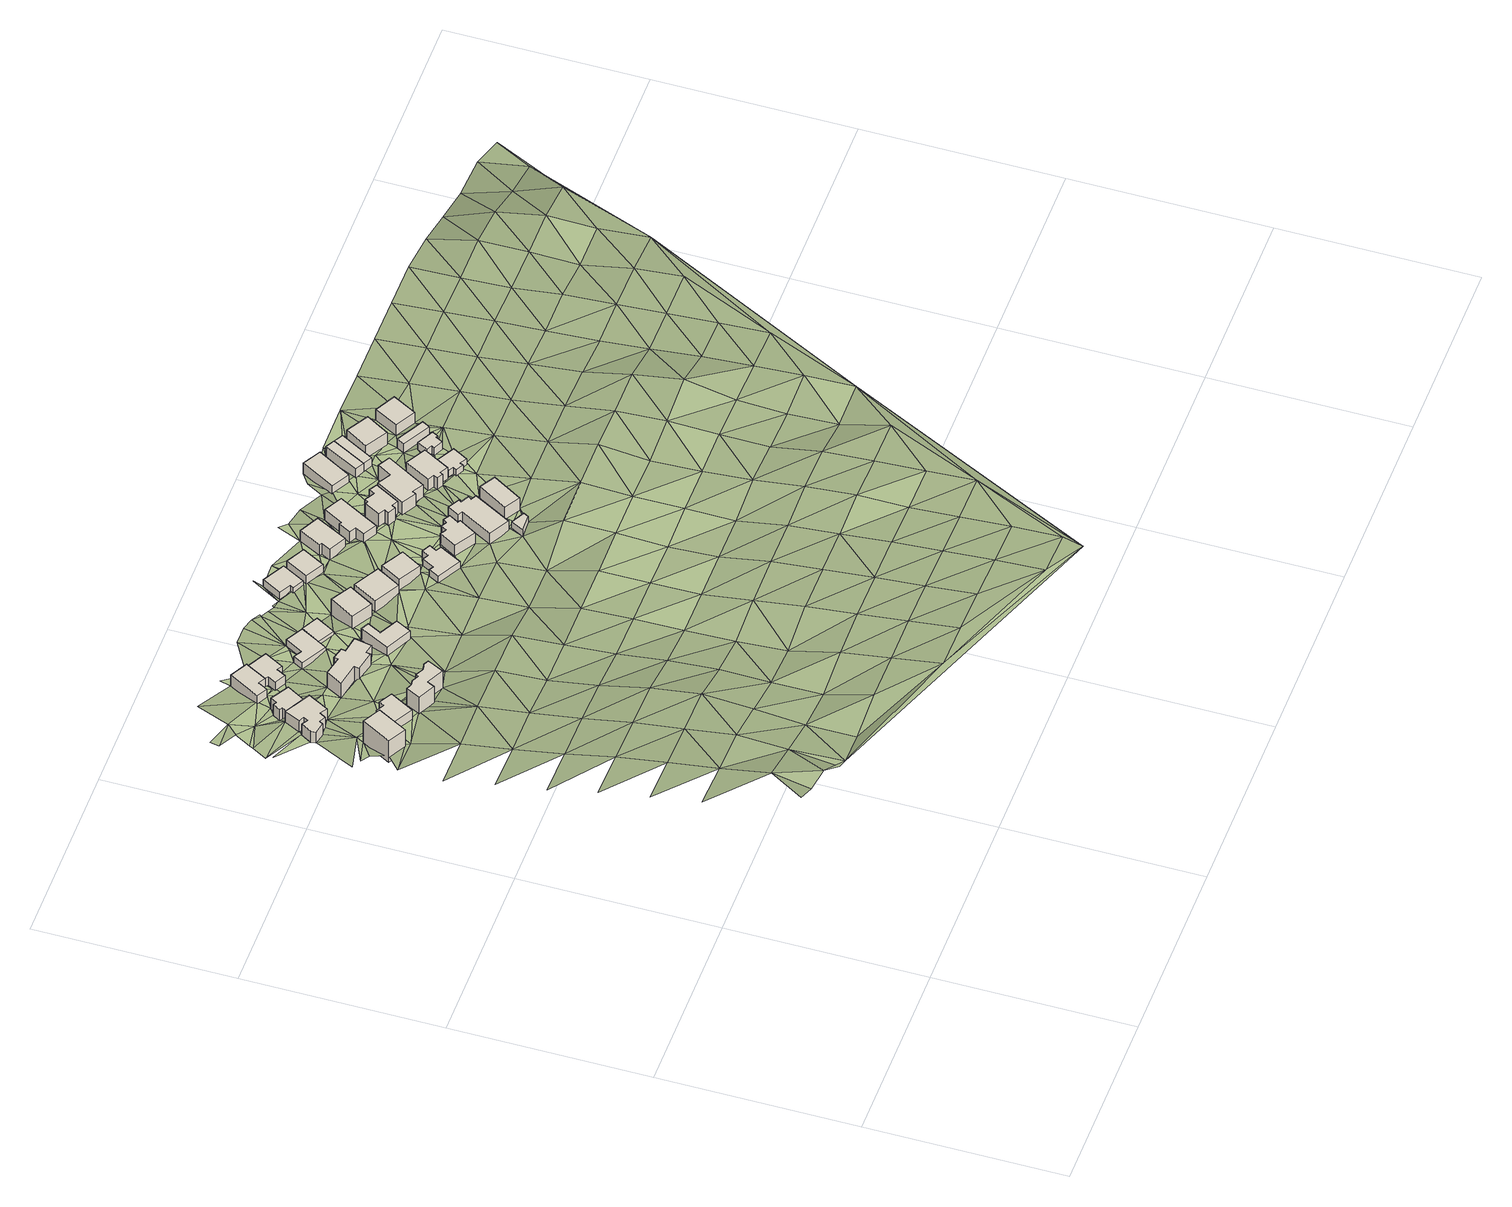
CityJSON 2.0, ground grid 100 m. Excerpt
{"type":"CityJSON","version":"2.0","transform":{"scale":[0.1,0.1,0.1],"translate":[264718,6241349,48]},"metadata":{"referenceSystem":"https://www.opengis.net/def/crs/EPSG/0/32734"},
"CityObjects":{
"building1":{"type":"Building","attributes":{"address":"58 Rhodes Avenue University Estate Cape Town","building":"house","building:levels":"3","building_height":9.7,"roof_height":102.9,"ground_height":93.2,"plus_code":"4FRW3F63+5R5"},"geometry":[{"type":"Solid","lod":"1","boundaries":[[[[0,1,2,3]],[[1,4,5,2]],[[4,6,7,5]],[[6,0,3,7]],[[3,2,5,7]],[[6,4,1,0]]]]}]},
"building2":{"type":"Building","attributes":{"address":"60 Rhodes Avenue University Estate Cape Town","building":"house","building:levels":"3","building_height":9.7,"roof_height":97.67,"ground_height":87.97,"plus_code":"4FRW3F63+5W2"},"geometry":[{"type":"Solid","lod":"1","boundaries":[[[[8,9,10,11]],[[9,12,13,10]],[[12,14,15,13]],[[14,16,17,15]],[[16,18,19,17]],[[18,8,11,19]],[[11,10,13,15,17,19]],[[18,16,14,12,9,8]]]]}]},
"building3":{"type":"Building","attributes":{"address":"9 Lorraine Avenue University Estate Cape Town","building":"house","building:levels":"2","building_height":6.9,"roof_height":91.3,"ground_height":84.4,"plus_code":"4FRW3F63+7VX"},"geometry":[{"type":"Solid","lod":"1","boundaries":[[[[20,21,22,23]],[[21,24,25,22]],[[24,26,27,25]],[[26,28,29,27]],[[28,30,31,29]],[[30,32,33,31]],[[32,34,35,33]],[[34,36,37,35]],[[36,38,39,37]],[[38,40,41,39]],[[40,42,43,41]],[[42,44,45,43]],[[44,20,23,45]],[[23,22,25,27,29,31,33,35,37,39,41,43,45]],[[44,42,40,38,36,34,32,30,28,26,24,21,20]]]]}]},
"building4":{"type":"Building","attributes":{"address":"62 Rhodes Avenue University Estate Cape Town","building":"house","building:levels":"3","building_height":9.7,"roof_height":102.54,"ground_height":92.84,"plus_code":"4FRW3F63+4X8"},"geometry":[{"type":"Solid","lod":"1","boundaries":[[[[46,47,48,49]],[[47,50,51,48]],[[50,52,53,51]],[[52,54,55,53]],[[54,56,57,55]],[[56,58,59,57]],[[58,60,61,59]],[[60,62,63,61]],[[62,64,65,63]],[[64,66,67,65]],[[66,68,69,67]],[[68,46,49,69]],[[49,48,51,53,55,57,59,61,63,65,67,69]],[[68,66,64,62,60,58,56,54,52,50,47,46]]]]}]},
"building5":{"type":"Building","attributes":{"address":"7 Lorraine Avenue University Estate Cape Town","building":"house","building:levels":"2","building_height":6.9,"roof_height":87.13,"ground_height":80.23,"plus_code":"4FRW3F63+8WM"},"geometry":[{"type":"Solid","lod":"1","boundaries":[[[[70,71,72,73]],[[71,74,75,72]],[[74,76,77,75]],[[76,78,79,77]],[[78,80,81,79]],[[80,82,83,81]],[[82,84,85,83]],[[84,70,73,85]],[[73,72,75,77,79,81,83,85]],[[84,82,80,78,76,74,71,70]]]]}]},
"building6":{"type":"Building","attributes":{"address":"70 Ritchie Street University Estate Cape Town","building":"house","building:levels":"1","building_height":4.1,"roof_height":84.33,"ground_height":80.23,"plus_code":"4FRW3F63+CX2"},"geometry":[{"type":"Solid","lod":"1","boundaries":[[[[86,87,88,89]],[[87,90,91,88]],[[90,92,93,91]],[[92,94,95,93]],[[94,96,97,95]],[[96,98,99,97]],[[98,86,89,99]],[[89,88,91,93,95,97,99]],[[98,96,94,92,90,87,86]]]]}]},
"building7":{"type":"Building","attributes":{"address":"49 Rhodes Avenue University Estate Cape Town","building":"house","building:levels":"3","building_height":9.7,"roof_height":93.8,"ground_height":84.1,"plus_code":"4FRW3F64+728"},"geometry":[{"type":"Solid","lod":"1","boundaries":[[[[100,101,102,103]],[[101,104,105,102]],[[104,106,107,105]],[[106,108,109,107]],[[108,110,111,109]],[[110,112,113,111]],[[112,114,115,113]],[[114,116,117,115]],[[116,118,119,117]],[[118,120,121,119]],[[120,122,123,121]],[[122,100,103,123]],[[103,102,105,107,109,111,113,115,117,119,121,123]],[[122,120,118,116,114,112,110,108,106,104,101,100]]]]}]},
"building8":{"type":"Building","attributes":{"address":"72 Ritchie Street University Estate Cape Town","building":"house","building:levels":"1","building_height":4.1,"roof_height":84.33,"ground_height":80.23,"plus_code":"4FRW3F64+92R"},"geometry":[{"type":"Solid","lod":"1","boundaries":[[[[87,86,89,88]],[[86,124,125,89]],[[124,126,127,125]],[[126,128,129,127]],[[128,130,131,129]],[[130,132,133,131]],[[132,134,135,133]],[[134,87,88,135]],[[88,89,125,127,129,131,133,135]],[[134,132,130,128,126,124,86,87]]]]}]},
"building9":{"type":"Building","attributes":{"address":"74 Ritchie Street University Estate Cape Town","building":"house","building:levels":"1","building_height":4.1,"roof_height":84.75,"ground_height":80.65,"plus_code":"4FRW3F64+83V"},"geometry":[{"type":"Solid","lod":"1","boundaries":[[[[136,137,138,139]],[[137,140,141,138]],[[140,142,143,141]],[[142,144,145,143]],[[144,146,147,145]],[[146,148,149,147]],[[148,136,139,149]],[[139,138,141,143,145,147,149]],[[148,146,144,142,140,137,136]]]]}]},
"building10":{"type":"Building","attributes":{"address":"University Estate Cape Town","building":"yes","building:levels":"1","building_height":4.1,"roof_height":91.82,"ground_height":87.72,"plus_code":"4FRW3F64+64F"},"geometry":[{"type":"Solid","lod":"1","boundaries":[[[[150,151,152,153]],[[151,154,155,152]],[[154,156,157,155]],[[156,158,159,157]],[[158,160,161,159]],[[160,150,153,161]],[[153,152,155,157,159,161]],[[160,158,156,154,151,150]]]]}]},
"building11":{"type":"Building","attributes":{"address":"76 Ritchie Street University Estate Cape Town","building":"house","building:levels":"1","building_height":4.1,"roof_height":85.15,"ground_height":81.05,"plus_code":"4FRW3F64+84M"},"geometry":[{"type":"Solid","lod":"1","boundaries":[[[[136,148,149,162,163,139]],[[148,164,165,162,149]],[[164,166,167,165]],[[166,136,139,163,167]],[[163,162,165,167]],[[166,164,148,136]]]]}]},
"building12":{"type":"Building","attributes":{"address":"78 Ritchie Street University Estate Cape Town","building":"house","building:levels":"2","building_height":6.9,"roof_height":91.25,"ground_height":84.35,"plus_code":"4FRW3F64+75X"},"geometry":[{"type":"Solid","lod":"1","boundaries":[[[[168,169,170,171]],[[169,172,173,170]],[[172,174,175,173]],[[174,168,171,175]],[[171,170,173,175]],[[174,172,169,168]]]]}]},
"building13":{"type":"Building","attributes":{"address":"80 Ritchie Street University Estate Cape Town","building":"house","building:levels":"2","building_height":6.9,"roof_height":91.63,"ground_height":84.73,"plus_code":"4FRW3F64+769"},"geometry":[{"type":"Solid","lod":"1","boundaries":[[[[176,177,178,179]],[[177,180,181,178]],[[180,182,183,181]],[[182,176,179,183]],[[179,178,181,183]],[[182,180,177,176]]]]}]},
"building14":{"type":"Building","attributes":{"address":"91 Ritchie Street University Estate Cape Town","building":"house","building:levels":"1","building_height":4.1,"roof_height":83.22,"ground_height":79.12,"plus_code":"4FRW3F64+C6H"},"geometry":[{"type":"Solid","lod":"1","boundaries":[[[[184,185,186,187]],[[185,188,189,186]],[[188,190,191,189]],[[190,192,193,191]],[[192,194,195,193]],[[194,184,187,195]],[[187,186,189,191,193,195]],[[194,192,190,188,185,184]]]]}]},
"building15":{"type":"Building","attributes":{"address":"82 Ritchie Street University Estate Cape Town","building":"house","building:levels":"2","building_height":6.9,"roof_height":91.63,"ground_height":84.73,"plus_code":"4FRW3F64+68V"},"geometry":[{"type":"Solid","lod":"1","boundaries":[[[[196,197,198,199]],[[197,200,201,198]],[[200,202,203,201]],[[202,196,199,203]],[[199,198,201,203]],[[202,200,197,196]]]]}]},
"building16":{"type":"Building","attributes":{"address":"84 Ritchie Street University Estate Cape Town","building":"house","building:levels":"1","building_height":4.1,"roof_height":91.54,"ground_height":87.44,"plus_code":"4FRW3F64+58Q"},"geometry":[{"type":"Solid","lod":"1","boundaries":[[[[204,205,206,207]],[[205,208,209,206]],[[208,210,211,209]],[[210,212,213,211]],[[212,214,215,213]],[[214,216,217,215]],[[216,218,219,217]],[[218,220,221,219]],[[220,222,223,221]],[[222,204,207,223]],[[207,206,209,211,213,215,217,219,221,223]],[[222,220,218,216,214,212,210,208,205,204]]]]}]},
"building17":{"type":"Building","attributes":{"address":"93 Ritchie Street University Estate Cape Town","building":"house","building:levels":"1","building_height":4.1,"roof_height":85.9,"ground_height":81.8,"plus_code":"4FRW3F64+C75"},"geometry":[{"type":"Solid","lod":"1","boundaries":[[[[224,225,226,227]],[[225,228,229,226]],[[228,230,231,229]],[[230,224,227,231]],[[227,226,229,231]],[[230,228,225,224]]]]}]},
"building18":{"type":"Building","attributes":{"address":"86 Ritchie Street University Estate Cape Town","building":"house","building:levels":"2","building_height":6.9,"roof_height":94.34,"ground_height":87.44,"plus_code":"4FRW3F64+5CF"},"geometry":[{"type":"Solid","lod":"1","boundaries":[[[[232,233,234,235]],[[233,236,237,234]],[[236,238,239,237]],[[238,240,241,239]],[[240,242,243,241]],[[242,244,245,243]],[[244,246,247,245]],[[246,248,249,247]],[[248,250,251,249]],[[250,232,235,251]],[[235,234,237,239,241,243,245,247,249,251]],[[250,248,246,244,242,240,238,236,233,232]]]]}]},
"building19":{"type":"Building","attributes":{"address":"95 Ritchie Street University Estate Cape Town","building":"house","building:levels":"1","building_height":4.1,"roof_height":88.83,"ground_height":84.73,"plus_code":"4FRW3F64+99V"},"geometry":[{"type":"Solid","lod":"1","boundaries":[[[[252,253,254,255]],[[253,256,257,254]],[[256,258,259,257]],[[258,260,261,259]],[[260,262,263,261]],[[262,252,255,263]],[[255,254,257,259,261,263]],[[262,260,258,256,253,252]]]]}]},
"building20":{"type":"Building","attributes":{"address":"61A Rhodes Avenue University Estate Cape Town","building":"house","building:levels":"1","building_height":4.1,"roof_height":95.51,"ground_height":91.41,"plus_code":"4FRW3F64+3FP"},"geometry":[{"type":"Solid","lod":"1","boundaries":[[[[264,265,266,267]],[[265,268,269,266]],[[268,270,271,269]],[[270,264,267,271]],[[267,266,269,271]],[[270,268,265,264]]]]}]},
"building21":{"type":"Building","attributes":{"address":"88 Ritchie Street University Estate Cape Town","building":"house","building:levels":"2","building_height":6.9,"roof_height":96.23,"ground_height":89.33,"plus_code":"4FRW3F64+4FW"},"geometry":[{"type":"Solid","lod":"1","boundaries":[[[[272,273,274,275]],[[273,276,277,274]],[[276,278,279,277]],[[278,280,281,279]],[[280,282,283,281]],[[282,284,285,283]],[[284,286,287,285]],[[286,288,289,287]],[[288,290,291,289]],[[290,272,275,291]],[[275,274,277,279,281,283,285,287,289,291]],[[290,288,286,284,282,280,278,276,273,272]]]]}]},
"building22":{"type":"Building","attributes":{"address":"97 Ritchie Street University Estate Cape Town","building":"house","building:levels":"2","building_height":6.9,"roof_height":91.63,"ground_height":84.73,"plus_code":"4FRW3F64+9C2"},"geometry":[{"type":"Solid","lod":"1","boundaries":[[[[292,293,294,295]],[[293,296,297,294]],[[296,298,299,297]],[[298,300,301,299]],[[300,302,303,301]],[[302,304,305,303]],[[304,306,307,305]],[[306,292,295,307]],[[295,294,297,299,301,303,305,307]],[[306,304,302,300,298,296,293,292]]]]}]},
"building23":{"type":"Building","attributes":{"address":"99 Ritchie Street University Estate Cape Town","building":"house","building:levels":"2","building_height":6.9,"roof_height":94.52,"ground_height":87.62,"plus_code":"4FRW3F64+8F6"},"geometry":[{"type":"Solid","lod":"1","boundaries":[[[[308,309,310,311]],[[309,312,313,310]],[[312,314,315,313]],[[314,316,317,315]],[[316,318,319,317]],[[318,320,321,319]],[[320,322,323,321]],[[322,324,325,323]],[[324,326,327,325]],[[326,328,329,327]],[[328,330,331,329]],[[330,308,311,331]],[[311,310,313,315,317,319,321,323,325,327,329,331]],[[330,328,326,324,322,320,318,316,314,312,309,308]]]]}]},
"building24":{"type":"Building","attributes":{"address":"90 Ritchie Street University Estate Cape Town","building":"house","building:levels":"2","building_height":6.9,"roof_height":98.31,"ground_height":91.41,"plus_code":"4FRW3F64+4GG"},"geometry":[{"type":"Solid","lod":"1","boundaries":[[[[332,333,334,335]],[[333,336,337,334]],[[336,338,339,337]],[[338,332,335,339]],[[335,334,337,339]],[[338,336,333,332]]]]}]},
"building25":{"type":"Building","attributes":{"address":"101 Ritchie Street University Estate Cape Town","building":"house","building:levels":"2","building_height":6.9,"roof_height":94.52,"ground_height":87.62,"plus_code":"4FRW3F64+7GV"},"geometry":[{"type":"Solid","lod":"1","boundaries":[[[[340,341,342,343]],[[341,344,345,342]],[[344,346,347,345]],[[346,348,349,347]],[[348,350,351,349]],[[350,352,353,351]],[[352,354,355,353]],[[354,340,343,355]],[[343,342,345,347,349,351,353,355]],[[354,352,350,348,346,344,341,340]]]]}]},
"building26":{"type":"Building","attributes":{"address":"103 Ritchie Street University Estate Cape Town","building":"house","building:levels":"2","building_height":6.9,"roof_height":95.1,"ground_height":88.2,"plus_code":"4FRW3F64+7H8"},"geometry":[{"type":"Solid","lod":"1","boundaries":[[[[356,357,358,359]],[[357,360,361,358]],[[360,362,363,361]],[[362,364,365,363]],[[364,366,367,365]],[[366,368,369,367]],[[368,370,371,369]],[[370,356,359,371]],[[359,358,361,363,365,367,369,371]],[[370,368,366,364,362,360,357,356]]]]}]},
"building27":{"type":"Building","attributes":{"address":"70 Selbourne Road University Estate Cape Town","building":"house","building:levels":"2","building_height":6.9,"roof_height":88.78,"ground_height":81.88,"plus_code":"4FRW3F64+CGG"},"geometry":[{"type":"Solid","lod":"1","boundaries":[[[[372,373,374,375]],[[373,376,377,374]],[[376,378,379,377]],[[378,372,375,379]],[[375,374,377,379]],[[378,376,373,372]]]]}]},
"building28":{"type":"Building","attributes":{"address":"105 Ritchie Street University Estate Cape Town","building":"house","building:levels":"1","building_height":4.1,"roof_height":92.3,"ground_height":88.2,"plus_code":"4FRW3F64+6JM"},"geometry":[{"type":"Solid","lod":"1","boundaries":[[[[380,381,382,383]],[[381,384,385,382]],[[384,386,387,385]],[[386,388,389,387]],[[388,390,391,389]],[[390,392,393,391]],[[392,394,395,393]],[[394,380,383,395]],[[383,382,385,387,389,391,393,395]],[[394,392,390,388,386,384,381,380]]]]}]},
"building29":{"type":"Building","attributes":{"address":"72 Selbourne Road University Estate Cape Town","building":"house","building:levels":"1","building_height":4.1,"roof_height":89.81,"ground_height":85.71,"plus_code":"4FRW3F64+CH4"},"geometry":[{"type":"Solid","lod":"1","boundaries":[[[[396,397,398,399]],[[397,400,401,398]],[[400,402,403,401]],[[402,396,399,403]],[[399,398,401,403]],[[402,400,397,396]]]]}]},
"building30":{"type":"Building","attributes":{"address":"72A Selbourne Road University Estate Cape Town","building":"house","building:levels":"1","building_height":4.1,"roof_height":89.81,"ground_height":85.71,"plus_code":"4FRW3F64+9HX"},"geometry":[{"type":"Solid","lod":"1","boundaries":[[[[396,402,403,399]],[[402,404,405,403]],[[404,406,407,405]],[[406,396,399,407]],[[399,403,405,407]],[[406,404,402,396]]]]}]},
"building31":{"type":"Building","attributes":{"building":"garage","building:levels":"1","building_height":4.1,"roof_height":92.3,"ground_height":88.2,"plus_code":"4FRW3F64+7MC"},"geometry":[{"type":"Solid","lod":"1","boundaries":[[[[408,409,410,411]],[[409,412,413,410]],[[412,414,415,413]],[[414,416,417,415]],[[416,418,419,417]],[[418,420,421,419]],[[420,422,423,421]],[[422,408,411,423]],[[411,410,413,415,417,419,421,423]],[[422,420,418,416,414,412,409,408]]]]}]},
"building32":{"type":"Building","attributes":{"address":"74 Selbourne Road University Estate Cape Town","building":"house","building:levels":"2","building_height":6.9,"roof_height":92.61,"ground_height":85.71,"plus_code":"4FRW3F64+9JQ"},"geometry":[{"type":"Solid","lod":"1","boundaries":[[[[424,425,426,427]],[[425,428,429,426]],[[428,430,431,429]],[[430,424,427,431]],[[427,426,429,431]],[[430,428,425,424]]]]}]},
"building33":{"type":"Building","attributes":{"address":"Selbourne Road University Estate Cape Town","building":"garage","building:levels":"1","building_height":4.1,"roof_height":91.61,"ground_height":87.51,"plus_code":"4FRW3F64+8M7"},"geometry":[{"type":"Solid","lod":"1","boundaries":[[[[432,433,434,435]],[[433,436,437,434]],[[436,438,439,437]],[[438,432,435,439]],[[435,434,437,439]],[[438,436,433,432]]]]}]},
"building34":{"type":"Building","attributes":{"address":"76 Selbourne Road University Estate Cape Town","building":"house","building:levels":"2","building_height":6.9,"roof_height":91.87,"ground_height":84.97,"plus_code":"4FRW3F64+9P3"},"geometry":[{"type":"Solid","lod":"1","boundaries":[[[[440,441,442,443]],[[441,444,445,442]],[[444,446,447,445]],[[446,440,443,447]],[[443,442,445,447]],[[446,444,441,440]]]]}]},
"terrain1":{"type":"TINRelief","geometry":[{"type":"CompositeSurface","lod":"1","boundaries":[[[448,449,450]],[[449,451,452]],[[449,448,453]],[[451,454,455]],[[449,453,456]],[[456,451,449]],[[457,458,454]],[[459,453,460]],[[456,453,459]],[[461,462,457]],[[463,454,451]],[[460,456,459]],[[456,464,451]],[[454,463,457]],[[465,466,461]],[[451,464,463]],[[467,456,460]],[[468,461,457]],[[465,469,470]],[[467,464,456]],[[457,463,468]],[[467,460,471]],[[465,461,472]],[[473,474,475]],[[476,475,469]],[[472,461,468]],[[473,475,476]],[[463,464,477]],[[464,467,478]],[[479,480,1]],[[474,1,480]],[[471,460,481]],[[482,469,465]],[[463,477,468]],[[472,483,465]],[[464,478,477]],[[484,485,486]],[[471,487,467]],[[479,1,486]],[[473,476,488]],[[465,483,482]],[[489,476,469]],[[468,490,472]],[[491,492,493]],[[0,473,488]],[[0,486,1]],[[478,467,494]],[[476,495,488]],[[490,468,477]],[[484,486,496]],[[497,491,498]],[[497,499,500]],[[469,482,489]],[[487,494,467]],[[501,486,0]],[[488,501,0]],[[497,498,499]],[[476,489,495]],[[481,487,471]],[[502,500,503]],[[496,486,504]],[[505,483,472]],[[506,498,491]],[[496,504,507]],[[508,502,503]],[[478,509,477]],[[501,510,486]],[[506,511,498]],[[486,510,504]],[[472,490,505]],[[512,513,514]],[[499,503,500]],[[512,514,508]],[[494,509,478]],[[9,501,12]],[[512,508,503]],[[515,504,510]],[[9,510,501]],[[482,516,489]],[[517,495,489]],[[482,483,518]],[[78,503,499]],[[490,477,519]],[[520,516,482]],[[495,517,8]],[[483,505,521]],[[499,522,78]],[[489,516,520]],[[523,494,487]],[[9,524,510]],[[78,76,503]],[[20,522,499]],[[80,78,522]],[[509,519,477]],[[8,524,9]],[[525,512,503]],[[68,520,482]],[[76,526,503]],[[517,527,8]],[[483,521,518]],[[528,527,517]],[[487,481,523]],[[522,20,529]],[[490,530,505]],[[510,524,112]],[[526,525,503]],[[76,74,526]],[[20,510,531]],[[527,532,8]],[[8,532,524]],[[482,518,68]],[[533,520,68]],[[512,525,534]],[[509,494,535]],[[531,510,112]],[[519,530,490]],[[527,536,532]],[[20,531,529]],[[535,494,523]],[[537,529,531]],[[521,505,538]],[[539,525,526]],[[526,537,539]],[[540,112,524]],[[532,50,47]],[[541,481,460]],[[110,531,112]],[[530,538,505]],[[524,532,542]],[[531,110,537]],[[92,534,525]],[[543,519,509]],[[481,544,523]],[[545,68,518]],[[539,537,546]],[[535,547,509]],[[68,545,46]],[[114,112,540]],[[539,548,549]],[[47,542,532]],[[546,548,539]],[[524,542,540]],[[537,110,550]],[[550,546,537]],[[549,548,551]],[[552,518,521]],[[546,553,548]],[[519,543,530]],[[542,47,46]],[[538,554,521]],[[548,553,551]],[[509,547,543]],[[545,542,46]],[[523,555,535]],[[106,110,108]],[[550,110,144]],[[518,552,545]],[[106,144,110]],[[521,554,552]],[[556,540,542]],[[555,523,544]],[[90,557,92]],[[558,559,550]],[[560,538,530]],[[144,558,550]],[[561,547,535]],[[530,543,560]],[[562,556,542]],[[563,556,564]],[[565,106,104]],[[142,558,144]],[[566,542,545]],[[87,567,90]],[[104,101,565]],[[535,555,561]],[[562,564,556]],[[106,568,144]],[[558,142,567]],[[554,538,569]],[[565,568,106]],[[481,570,544]],[[545,552,571]],[[101,100,565]],[[566,562,542]],[[571,566,545]],[[569,538,560]],[[142,572,567]],[[568,565,100]],[[142,140,572]],[[564,562,156]],[[573,90,567]],[[543,547,574]],[[555,544,575]],[[547,561,576]],[[100,564,156]],[[572,137,567]],[[572,140,137]],[[100,577,568]],[[552,554,578]],[[543,574,560]],[[567,137,573]],[[569,579,554]],[[547,576,574]],[[100,156,577]],[[580,568,577]],[[581,561,555]],[[566,571,582]],[[578,571,552]],[[583,154,584]],[[554,579,578]],[[581,555,575]],[[582,583,566]],[[570,575,544]],[[156,154,585]],[[577,156,585]],[[560,586,569]],[[573,137,587]],[[576,561,588]],[[570,481,541]],[[586,560,574]],[[589,137,136]],[[590,154,583]],[[154,590,585]],[[591,587,137]],[[588,561,581]],[[169,577,585]],[[582,571,592]],[[593,579,569]],[[589,591,137]],[[594,571,578]],[[595,577,169]],[[596,136,595]],[[582,597,583]],[[583,180,590]],[[598,574,576]],[[569,586,593]],[[589,136,599]],[[136,596,599]],[[600,581,575]],[[571,594,592]],[[595,169,596]],[[598,576,588]],[[583,597,180]],[[591,589,601]],[[575,570,600]],[[602,590,180]],[[603,578,579]],[[586,574,604]],[[597,582,592]],[[579,593,605]],[[606,599,596]],[[588,581,607]],[[602,608,590]],[[604,574,598]],[[606,596,609]],[[596,169,610]],[[579,605,603]],[[611,606,609]],[[607,581,600]],[[612,609,596]],[[613,594,578]],[[169,608,610]],[[614,593,586]],[[615,592,594]],[[200,597,592]],[[616,612,596]],[[190,609,612]],[[614,586,604]],[[596,610,616]],[[190,188,609]],[[190,612,617]],[[618,597,200]],[[619,608,602]],[[620,598,588]],[[570,621,600]],[[222,615,594]],[[613,578,603]],[[607,622,588]],[[592,623,200]],[[624,592,615]],[[605,593,625]],[[188,626,609]],[[592,624,623]],[[608,619,610]],[[618,619,602]],[[618,200,197]],[[621,570,541]],[[594,613,222]],[[604,598,620]],[[625,593,614]],[[588,622,620]],[[624,627,623]],[[600,628,607]],[[230,616,610]],[[627,214,623]],[[629,603,605]],[[619,630,610]],[[621,628,600]],[[616,230,631]],[[262,619,618]],[[623,214,632]],[[614,604,633]],[[631,634,188]],[[629,605,625]],[[618,197,635]],[[262,630,619]],[[607,636,622]],[[214,212,210]],[[620,633,604]],[[632,214,210]],[[634,631,230]],[[265,613,603]],[[288,222,613]],[[222,244,204]],[[637,197,632]],[[262,618,635]],[[636,607,628]],[[230,638,634]],[[262,258,630]],[[244,222,246]],[[614,639,625]],[[630,258,638]],[[208,205,204]],[[204,244,640]],[[603,629,641]],[[632,210,637]],[[197,637,635]],[[288,246,222]],[[641,265,603]],[[622,642,620]],[[244,242,640]],[[258,262,260]],[[637,210,208]],[[288,613,265]],[[640,242,204]],[[208,204,242]],[[633,639,614]],[[643,634,638]],[[262,635,644]],[[621,541,645]],[[622,636,642]],[[638,258,643]],[[242,238,208]],[[629,625,646]],[[238,637,208]],[[644,635,302]],[[242,240,238]],[[647,288,265]],[[633,620,648]],[[302,635,304]],[[628,621,645]],[[649,635,637]],[[639,646,625]],[[300,644,302]],[[288,650,246]],[[265,264,647]],[[641,268,265]],[[620,642,648]],[[651,238,236]],[[637,652,649]],[[653,246,650]],[[300,654,644]],[[238,655,637]],[[641,629,656]],[[628,645,636]],[[264,657,647]],[[658,659,653]],[[238,651,655]],[[660,659,658]],[[637,655,652]],[[652,661,649]],[[639,633,662]],[[658,653,650]],[[264,270,657]],[[657,663,647]],[[296,300,298]],[[646,656,629]],[[654,664,643]],[[665,643,664]],[[651,660,666]],[[320,649,661]],[[658,666,660]],[[296,654,300]],[[661,652,667]],[[636,645,642]],[[648,662,633]],[[651,668,655]],[[663,669,647]],[[270,268,670]],[[641,671,268]],[[657,270,670]],[[670,663,657]],[[672,649,320]],[[666,673,651]],[[674,646,639]],[[675,655,676]],[[668,651,673]],[[655,668,676]],[[671,641,656]],[[654,677,664]],[[296,677,654]],[[320,678,679]],[[268,671,670]],[[680,648,642]],[[681,682,683]],[[662,674,639]],[[672,320,679]],[[333,669,663]],[[682,684,669]],[[685,666,683]],[[680,642,645]],[[668,354,676]],[[673,666,685]],[[686,672,679]],[[682,669,333]],[[687,686,679]],[[688,656,646]],[[689,296,672]],[[296,689,677]],[[682,690,683]],[[676,354,691]],[[692,662,648]],[[673,685,693]],[[674,688,646]],[[672,686,694]],[[671,695,670]],[[360,685,683]],[[333,690,682]],[[696,670,695]],[[694,686,691]],[[692,648,680]],[[694,697,672]],[[360,683,690]],[[697,689,672]],[[691,354,694]],[[360,356,685]],[[333,696,698]],[[699,671,656]],[[700,674,662]],[[356,360,701]],[[645,541,702]],[[688,703,656]],[[704,690,333]],[[354,350,694]],[[705,685,356]],[[706,697,694]],[[354,707,350]],[[708,689,697]],[[695,698,696]],[[333,698,704]],[[692,700,662]],[[690,709,710]],[[694,711,706]],[[699,656,703]],[[694,350,711]],[[709,690,704]],[[705,712,685]],[[671,713,695]],[[708,697,373]],[[680,645,714]],[[704,384,709]],[[384,704,715]],[[704,698,716]],[[674,717,688]],[[384,381,709]],[[700,718,674]],[[711,350,719]],[[720,716,698]],[[714,692,680]],[[671,699,713]],[[721,350,712]],[[381,722,709]],[[721,719,350]],[[716,720,723]],[[397,706,711]],[[695,724,698]],[[674,718,717]],[[705,438,712]],[[688,725,703]],[[692,714,700]],[[705,722,438]],[[726,706,397]],[[712,727,721]],[[722,381,728]],[[720,698,724]],[[728,381,380]],[[695,713,724]],[[712,438,727]],[[729,722,728]],[[721,727,730]],[[731,722,729]],[[729,728,732]],[[688,717,725]],[[438,722,731]],[[733,728,380]],[[720,724,380]],[[721,730,406]],[[699,703,734]],[[735,718,700]],[[726,397,736]],[[727,438,436]],[[727,737,730]],[[397,396,736]],[[727,436,737]],[[700,714,735]],[[714,645,702]],[[733,422,420]],[[406,730,425]],[[713,699,734]],[[438,731,738]],[[739,733,380]],[[734,703,725]],[[406,736,396]],[[731,408,738]],[[717,718,740]],[[739,380,724]],[[444,737,436]],[[733,739,422]],[[739,408,422]],[[740,718,735]],[[444,436,741]],[[408,739,738]],[[737,444,742]],[[713,743,724]],[[725,717,744]],[[738,739,741]],[[745,736,406]],[[713,734,746]],[[745,406,425]],[[444,741,446]],[[441,742,444]],[[741,739,446]],[[717,740,744]],[[745,425,742]],[[702,735,714]],[[713,746,743]],[[724,747,739]],[[745,742,441]],[[734,725,748]],[[725,744,749]],[[446,739,747]],[[740,735,750]],[[747,724,743]],[[440,745,441]],[[748,746,734]],[[748,725,749]],[[740,750,744]],[[750,735,702]],[[446,751,440]],[[747,751,446]],[[745,440,752]],[[743,746,753]],[[754,749,744]],[[748,755,746]],[[754,744,750]],[[746,755,753]],[[752,440,751]],[[747,743,756]],[[757,748,749]],[[758,749,754]],[[756,743,753]],[[759,751,747]],[[748,757,755]],[[760,750,702]],[[757,749,758]],[[750,760,754]],[[759,747,756]],[[702,541,761]],[[752,751,762]],[[763,753,755]],[[755,757,763]],[[764,758,754]],[[751,759,762]],[[756,753,765]],[[766,753,763]],[[754,760,764]],[[767,757,758]],[[765,753,766]],[[759,756,768]],[[767,758,764]],[[763,757,769]],[[765,768,756]],[[762,759,770]],[[763,769,766]],[[767,769,757]],[[702,771,760]],[[770,759,768]],[[760,772,764]],[[766,773,765]],[[769,774,766]],[[767,764,772]],[[773,766,774]],[[768,765,775]],[[776,769,767]],[[775,765,773]],[[777,770,768]],[[776,767,772]],[[778,774,769]],[[772,760,771]],[[777,768,775]],[[769,776,778]],[[773,774,779]],[[779,774,778]],[[541,780,761]],[[773,781,775]],[[771,776,772]],[[781,773,779]],[[777,775,782]],[[702,761,771]],[[783,778,776]],[[782,775,781]],[[776,771,783]],[[779,778,784]],[[783,784,778]],[[781,779,785]],[[785,779,784]],[[781,786,782]],[[771,787,783]],[[786,781,785]],[[783,787,784]],[[785,784,788]],[[788,784,787]],[[786,785,789]],[[787,771,761]],[[789,785,788]],[[787,761,788]],[[789,788,790]],[[790,788,761]],[[761,780,790]]]}]}
},
"vertices":[
[329,2759,407],[238,2808,407],[238,2808,549],[329,2759,549],[155,2656,407],[155,2656,549],[246,2607,407],[246,2607,549],
[490,2754,400],[424,2791,400],[424,2791,497],[490,2754,497],[409,2765,400],[409,2765,497],[369,2787,400],[369,2787,497],[315,2690,400],[315,2690,497],[422,2632,400],[422,2632,497],
[422,3127,361],[291,3200,361],[291,3200,433],[422,3127,433],[251,3120,361],[251,3120,433],[280,3108,361],[280,3108,433],[269,3085,361],[269,3085,433],[238,3103,361],[238,3103,433],[207,3049,361],[207,3049,433],[209,3024,361],[209,3024,433],[269,3011,361],[269,3011,433],[279,3031,361],[279,3031,433],[312,3015,361],[312,3015,433],[329,3045,361],[329,3045,433],[366,3023,361],[366,3023,433],
[697,2645,432],[671,2658,432],[671,2658,545],[697,2645,545],[639,2651,432],[639,2651,545],[596,2673,432],[596,2673,545],[589,2659,432],[589,2659,545],[556,2676,432],[556,2676,545],[528,2672,432],[528,2672,545],[499,2685,432],[499,2685,545],[464,2612,432],[464,2612,545],[551,2570,432],[551,2570,545],[569,2607,432],[569,2607,545],[657,2564,432],[657,2564,545],
[480,3247,320],[387,3301,320],[387,3301,391],[480,3247,391],[368,3269,320],[368,3269,391],[353,3278,320],[353,3278,391],[330,3239,320],[330,3239,391],[345,3231,320],[345,3231,391],[329,3204,320],[329,3204,391],[423,3149,320],[423,3149,391],
[523,3372,292],[577,3472,292],[577,3472,363],[523,3372,363],[583,3482,292],[583,3482,363],[494,3530,292],[494,3530,363],[408,3373,292],[408,3373,363],[461,3344,292],[461,3344,363],[487,3391,292],[487,3391,363],
[805,3037,361],[720,3051,361],[720,3051,458],[805,3037,458],[722,3073,361],[722,3073,458],[661,3088,361],[661,3088,458],[658,3067,361],[658,3067,458],[561,3088,361],[561,3088,458],[517,3004,361],[517,3004,458],[636,2983,361],[636,2983,458],[631,2957,361],[631,2957,458],[734,2935,361],[734,2935,458],[739,2958,361],[739,2958,458],[788,2948,361],[788,2948,458],
[535,3363,292],[535,3363,363],[512,3322,292],[512,3322,363],[569,3292,292],[569,3292,363],[594,3338,292],[594,3338,363],[621,3323,292],[621,3323,363],[674,3420,292],[674,3420,363],
[870,3310,327],[783,3358,327],[783,3358,368],[870,3310,368],[733,3268,327],[733,3268,368],[692,3291,327],[692,3291,368],[665,3242,327],[665,3242,368],[793,3171,327],[793,3171,368],[816,3211,327],[816,3211,368],
[990,2894,363],[896,2942,363],[896,2942,438],[990,2894,438],[932,3012,363],[932,3012,438],[893,3032,363],[893,3032,438],[816,2883,363],[816,2883,438],[949,2815,363],[949,2815,438],
[816,3211,372],[870,3310,372],[897,3166,327],[897,3166,372],[953,3265,327],[953,3265,372],
[1134,3164,330],[1032,3223,330],[1032,3223,432],[1134,3164,432],[959,3097,330],[959,3097,432],[1060,3038,330],[1060,3038,432],
[1279,3080,363],[1151,3152,363],[1151,3152,436],[1279,3080,436],[1081,3027,363],[1081,3027,436],[1209,2956,363],[1209,2956,436],
[1175,3405,306],[1238,3520,306],[1238,3520,352],[1175,3405,352],[1125,3581,306],[1125,3581,352],[1071,3483,306],[1071,3483,352],[1128,3453,306],[1128,3453,352],[1119,3435,306],[1119,3435,352],
[1416,3006,367],[1304,3070,367],[1304,3070,436],[1416,3006,436],[1243,2965,367],[1243,2965,436],[1355,2901,367],[1355,2901,436],
[1500,2850,394],[1473,2865,394],[1473,2865,435],[1500,2850,435],[1493,2901,394],[1493,2901,435],[1450,2924,394],[1450,2924,435],[1432,2889,394],[1432,2889,435],[1401,2906,394],[1401,2906,435],[1368,2844,394],[1368,2844,435],[1347,2856,394],[1347,2856,435],[1318,2802,394],[1318,2802,435],[1440,2738,394],[1440,2738,435],
[1184,3394,311],[1278,3344,311],[1278,3344,379],[1184,3394,379],[1340,3458,311],[1340,3458,379],[1246,3508,311],[1246,3508,379],
[1677,2866,394],[1642,2887,394],[1642,2887,463],[1677,2866,463],[1629,2867,394],[1629,2867,463],[1603,2882,394],[1603,2882,463],[1585,2853,394],[1585,2853,463],[1555,2871,394],[1555,2871,463],[1503,2785,394],[1503,2785,463],[1609,2722,394],[1609,2722,463],[1662,2810,394],[1662,2810,463],[1649,2818,394],[1649,2818,463],
[1440,3291,338],[1522,3450,338],[1522,3450,408],[1440,3291,408],[1423,3501,338],[1423,3501,408],[1365,3388,338],[1365,3388,408],[1375,3383,338],[1375,3383,408],[1351,3337,338],[1351,3337,408],
[1716,2582,434],[1682,2518,434],[1682,2518,475],[1716,2582,475],[1773,2521,434],[1773,2521,475],[1786,2546,434],[1786,2546,475],
[1816,2786,412],[1790,2800,412],[1790,2800,482],[1816,2786,482],[1800,2817,412],[1800,2817,482],[1759,2838,412],[1759,2838,482],[1766,2852,412],[1766,2852,482],[1708,2884,412],[1708,2884,482],[1675,2824,412],[1675,2824,482],[1698,2812,412],[1698,2812,482],[1609,2651,412],[1609,2651,482],[1711,2595,412],[1711,2595,482],
[1535,3172,367],[1649,3379,367],[1649,3379,436],[1535,3172,436],[1558,3429,367],[1558,3429,436],[1504,3331,367],[1504,3331,436],[1493,3337,367],[1493,3337,436],[1459,3276,367],[1459,3276,436],[1493,3258,367],[1493,3258,436],[1466,3210,367],[1466,3210,436],
[1685,3119,367],[1754,3243,367],[1754,3243,465],[1685,3119,465],[1715,3266,367],[1715,3266,465],[1699,3238,367],[1699,3238,465],[1649,3266,367],[1649,3266,465],[1639,3249,367],[1639,3249,465],[1626,3256,367],[1626,3256,465],[1582,3177,367],[1582,3177,465],[1614,3159,367],[1614,3159,465],[1602,3138,367],[1602,3138,465],[1642,3116,367],[1642,3116,465],[1653,3136,367],[1653,3136,465],
[1935,2735,413],[1857,2781,413],[1857,2781,503],[1935,2735,503],[1768,2632,413],[1768,2632,503],[1846,2586,413],[1846,2586,503],
[1684,3097,371],[1757,3056,371],[1757,3056,465],[1684,3097,465],[1767,3073,371],[1767,3073,465],[1821,3042,371],[1821,3042,465],[1936,3242,371],[1936,3242,465],[1875,3276,371],[1875,3276,465],[1834,3205,371],[1834,3205,465],[1768,3243,371],[1768,3243,465],
[1856,3030,396],[1887,3013,396],[1887,3013,471],[1856,3030,471],[1876,2993,396],[1876,2993,471],[1907,2976,396],[1907,2976,471],[1916,2990,396],[1916,2990,471],[1955,2969,396],[1955,2969,471],[2029,3102,396],[2029,3102,471],[1927,3158,396],[1927,3158,471],
[1924,3572,339],[1833,3623,339],[1833,3623,408],[1924,3572,408],[1736,3451,339],[1736,3451,408],[1827,3401,339],[1827,3401,408],
[2103,2988,402],[2006,3041,402],[2006,3041,443],[2103,2988,443],[1964,2965,402],[1964,2965,443],[1988,2952,402],[1988,2952,443],[1978,2935,402],[1978,2935,443],[2017,2914,402],[2017,2914,443],[2025,2931,402],[2025,2931,443],[2060,2911,402],[2060,2911,443],
[2001,3530,345],[1956,3554,345],[1956,3554,418],[2001,3530,418],[1863,3380,345],[1863,3380,418],[1908,3356,345],[1908,3356,418],
[1953,3333,345],[1953,3333,418],[2047,3504,345],[2047,3504,418],
[2173,3113,395],[2089,3156,395],[2089,3156,443],[2173,3113,443],[2061,3101,395],[2061,3101,443],[2086,3088,395],[2086,3088,443],[2079,3074,395],[2079,3074,443],[2127,3050,395],[2127,3050,443],[2147,3087,395],[2147,3087,443],[2157,3082,395],[2157,3082,443],
[2170,3423,345],[2058,3488,345],[2058,3488,446],[2170,3423,446],[1991,3373,345],[1991,3373,446],[2102,3308,345],[2102,3308,446],
[2206,3139,377],[2227,3178,377],[2227,3178,436],[2206,3139,436],[2087,3254,377],[2087,3254,436],[2066,3215,377],[2066,3215,436],
[2334,3350,370],[2230,3405,370],[2230,3405,439],[2334,3350,439],[2166,3285,370],[2166,3285,439],[2269,3230,370],[2269,3230,439],
[252,658,790],[258,850,827],[121,661,862],[258,1100,774],[7,1100,801],[382,639,790],[258,1350,731],[7,1350,752],[508,850,734],[258,1600,686],[7,1600,700],[508,605,700],[552,592,700],[258,1845,627],[7,1845,638],[508,1350,706],[508,1100,746],[258,2095,574],[7,2095,590],[758,850,649],[508,1600,667],[258,2345,528],[7,2345,534],[758,605,649],[508,1845,612],[246,2607,452],[155,2656,452],[71,2586,462],[258,2585,452],[758,1350,688],[758,1100,671],[116,2780,414],[164,2754,407],[1258,355,722],[508,2345,528],[508,2095,567],[209,3024,364],[70,2805,414],[258,2845,407],[1008,605,679],[315,2690,452],[464,2612,448],[758,1600,647],[238,3103,364],[57,3180,367],[207,3049,364],[1008,850,603],[422,2632,448],[269,3011,364],[80,3223,322],[251,3120,364],[291,3200,364],[122,3297,322],[369,2787,407],[132,3317,322],[258,3335,320],[312,3015,364],[758,1845,583],[269,3085,364],[279,3031,364],[179,3401,320],[1008,1100,599],[366,3023,364],[280,3108,364],[232,3455,320],[134,3508,283],[123,3462,283],[329,3045,364],[508,2585,448],[499,2685,448],[758,2345,520],[1008,1350,604],[551,2570,448],[758,2095,535],[329,3204,364],[1258,605,676],[508,2845,400],[408,3373,322],[387,3301,322],[556,2676,448],[528,2672,448],[423,3149,361],[1008,1600,582],[508,3090,361],[596,2673,448],[569,2607,448],[331,3634,283],[1258,850,632],[589,2659,448],[480,3247,322],[1008,1845,544],[461,3344,322],[631,2957,400],[2229,2,647],[758,2845,394],[1258,1350,541],[1508,355,707],[758,2585,432],[512,3322,322],[1258,1100,561],[508,3335,322],[487,3391,322],[569,3292,322],[523,3372,322],[1008,2345,504],[535,3363,322],[1008,2095,521],[1508,605,671],[734,2935,394],[508,3585,292],[621,3323,322],[594,3338,322],[1258,1600,532],[1508,850,638],[816,2883,394],[739,2958,394],[788,2948,394],[758,3090,361],[949,2815,397],[674,3420,327],[793,3171,361],[1258,1845,529],[2009,110,676],[1008,2585,427],[758,3335,327],[758,3585,298],[1508,1350,564],[1758,355,685],[1508,1100,607],[897,3166,363],[1258,2345,441],[1258,2095,514],[816,3211,361],[1758,605,657],[1008,2845,397],[990,2894,397],[896,2942,397],[959,3097,363],[1508,1600,523],[854,3585,298],[1758,850,631],[944,3531,306],[1060,3038,363],[909,3564,306],[1258,2845,397],[1508,1845,518],[1258,2585,426],[953,3265,330],[1008,3335,331],[1209,2956,397],[1758,1100,604],[982,3510,306],[2009,355,660],[949,3541,306],[1151,3152,367],[1508,2345,434],[1758,1350,573],[1508,2095,516],[1016,3492,306],[2009,605,639],[1134,3164,367],[1057,3483,306],[1184,3394,338],[1024,3501,306],[1119,3435,330],[1508,2585,412],[1758,1600,522],[1318,2802,397],[1175,3405,338],[1128,3453,330],[1279,3080,367],[1258,3335,338],[2009,1100,591],[2259,110,647],[2009,850,617],[1355,2901,397],[1347,2856,397],[1758,1845,510],[1141,3634,311],[1368,2844,397],[2259,355,634],[1758,2095,519],[1278,3344,338],[1238,3520,311],[1416,3006,394],[2009,1350,565],[1258,3585,311],[1466,3210,394],[2259,605,616],[1508,3090,394],[1340,3458,338],[2009,1600,513],[1508,2845,394],[1758,2345,519],[2259,850,598],[1423,3501,339],[1440,3291,367],[2509,605,608],[2009,1845,513],[1711,2595,434],[2259,1100,598],[1535,3172,394],[1698,2812,413],[1642,2887,413],[1602,3138,394],[1662,2810,413],[1522,3450,367],[1642,3116,396],[2009,2095,511],[1758,2585,434],[1675,2824,413],[1649,2818,413],[1677,2866,413],[1582,3177,394],[2259,1350,574],[1768,2632,434],[1508,3585,339],[1473,3625,339],[1708,2884,413],[1614,3159,394],[1684,3097,396],[1816,2786,413],[1846,2586,434],[2009,2345,523],[1649,3379,371],[1757,3056,396],[2259,1600,536],[1653,3136,396],[1685,3119,396],[1610,3564,339],[1639,3249,371],[1649,3266,371],[2509,850,593],[1759,2838,413],[1800,2817,413],[1766,2852,413],[1790,2800,413],[1821,3042,396],[1715,3266,371],[1699,3238,371],[2259,1845,510],[1731,3499,339],[1907,2976,402],[1754,3243,371],[2509,1100,575],[1767,3073,396],[1758,3335,371],[2009,2585,471],[1935,2735,417],[1736,3451,371],[2009,2845,417],[2259,2345,527],[2509,1350,559],[1887,3013,402],[3009,1350,491],[2259,2095,499],[1978,2935,417],[1927,3158,402],[1827,3401,371],[1834,3205,396],[1776,3581,339],[1955,2969,402],[1916,2990,402],[1863,3380,371],[1936,3242,377],[2259,2585,465],[2759,1100,564],[1988,2952,417],[2017,2914,417],[2509,1845,509],[2509,1600,507],[1908,3356,377],[2060,2911,417],[1953,3333,377],[2029,3102,402],[2025,2931,417],[2259,2845,422],[2509,2095,516],[1924,3572,345],[2009,3335,377],[2079,3074,402],[2061,3101,402],[1991,3373,377],[2089,3156,402],[2086,3088,402],[2127,3050,402],[2509,2345,501],[2759,1350,487],[2009,3585,345],[2102,3308,377],[2206,3139,395],[2259,3090,395],[2759,1600,476],[2227,3178,395],[2170,3423,370],[2509,2845,410],[2759,1845,489],[2259,3585,347],[2509,2585,453],[2509,3090,386],[2759,2345,492],[2759,2095,543],[3009,1600,482],[2509,3335,358],[2509,3585,325],[2759,2845,399],[3009,1845,466],[2759,2585,432],[2759,3090,365],[3009,2345,415],[3009,2095,446],[2759,3335,346],[3259,1845,435],[4260,3335,58],[2759,3585,324],[3009,2585,388],[3259,2095,420],[3009,3090,355],[3009,2845,371],[3259,2345,401],[3009,3335,336],[3259,2585,382],[3009,3585,312],[3760,2585,328],[3510,2345,397],[3259,3090,328],[3259,2845,365],[3259,3335,314],[3510,2585,372],[3259,3585,302],[3510,2845,309],[3510,3090,317],[4387,3533,25],[3510,3335,312],[3510,3585,239],[3760,2845,304],[3760,3090,308],[3760,3335,254],[3760,3585,138],[4010,3090,251],[4010,3335,142],[4010,3585,45],[4260,3585,8]
]}
